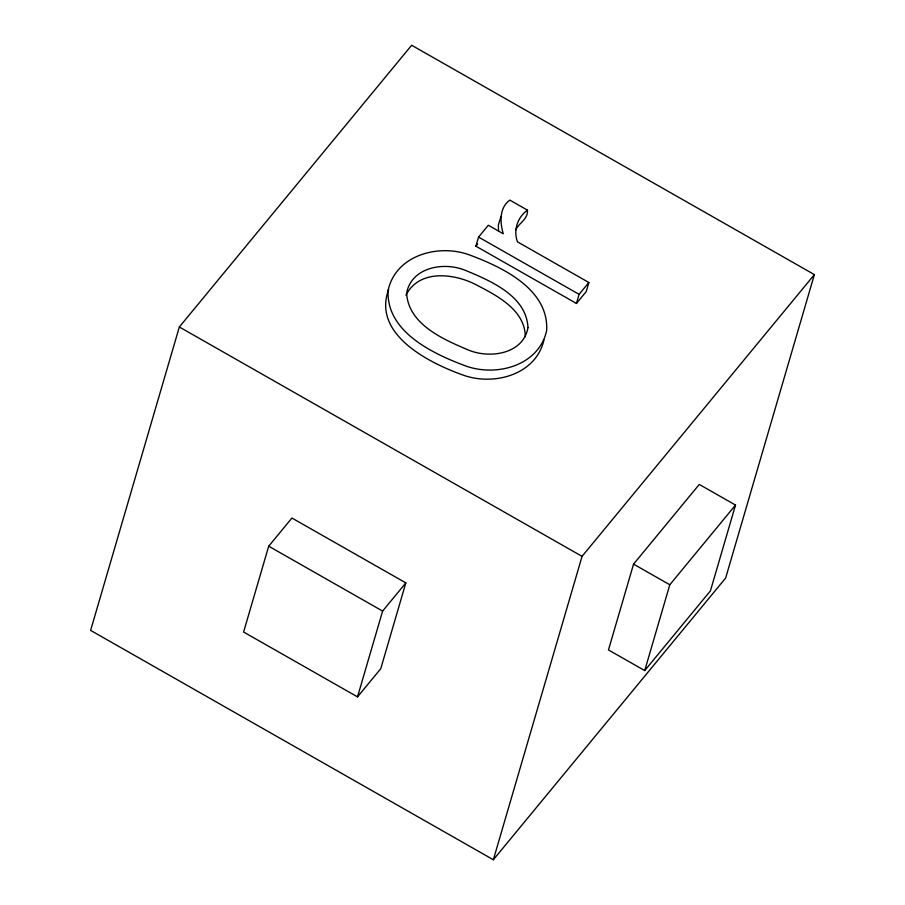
<?xml version="1.0" encoding="UTF-8"?>
<svg xmlns="http://www.w3.org/2000/svg" width="905" height="905" viewBox="0 0 905 905"><rect width="100%" height="100%" fill="white"/><g stroke="black" fill="none" stroke-linecap="round" stroke-linejoin="round"><path stroke-width="1.36" d="M179.337 326.988L90.613 630.389L493.349 859.75L725.663 578.012L814.387 274.611L411.651 45.25L179.337 326.988L582.062 556.36L493.349 859.75M268.706 546.201L243.603 632.018L357.52 696.884L380.745 668.716L405.836 582.899L291.93 518.033L268.706 546.201L382.611 611.079L357.52 696.884M527.479 210.164C517.513 217.143 513.146 230.323 517.479 241.85L588.861 282.507L586.202 291.602L576.44 303.447L475.894 246.183L478.564 237.087L488.315 225.243L503.259 233.75C499.922 222.472 499.13 207.754 509.843 200.107L527.479 210.164C528.011 219.542 519.119 222.619 515.692 229.938M576.44 303.447L579.098 294.34L588.861 282.507M633.557 564.12L608.465 649.937L644.711 670.571L710.414 590.886L735.516 505.069L699.271 484.435L633.557 564.12L669.802 584.766L644.711 670.571M388.652 289.396C372 334.183 428.653 362.735 462.512 374.874C493.157 386.299 536.065 375.134 543.962 339.873M500.918 216.748L498.35 224.96L498.576 231.499M405.949 295.29C418.868 269.271 453.473 273.265 475.317 284.351C496.257 295.245 525.024 309.544 525.33 336.728M475.894 246.183L477.67 244.033M382.611 611.079L405.836 582.899M582.062 556.36L814.387 274.611M669.802 584.766L735.516 505.069M478.564 237.087L579.098 294.34M388.121 290.381C385.96 331.569 432.613 353.606 465.17 365.767C495.816 377.193 538.724 366.027 546.62 330.766C549.199 289.261 502.151 267.043 469.412 254.916C438.755 243.547 395.666 255.04 388.121 290.381M528 327.621C523.226 354.093 490.091 358.844 468.835 350.201C443.665 339.545 408.438 324.567 406.605 293.13C411.673 266.839 444.321 261.511 465.702 270.482C490.985 281.025 526.405 295.992 528 327.621"/></g></svg>
